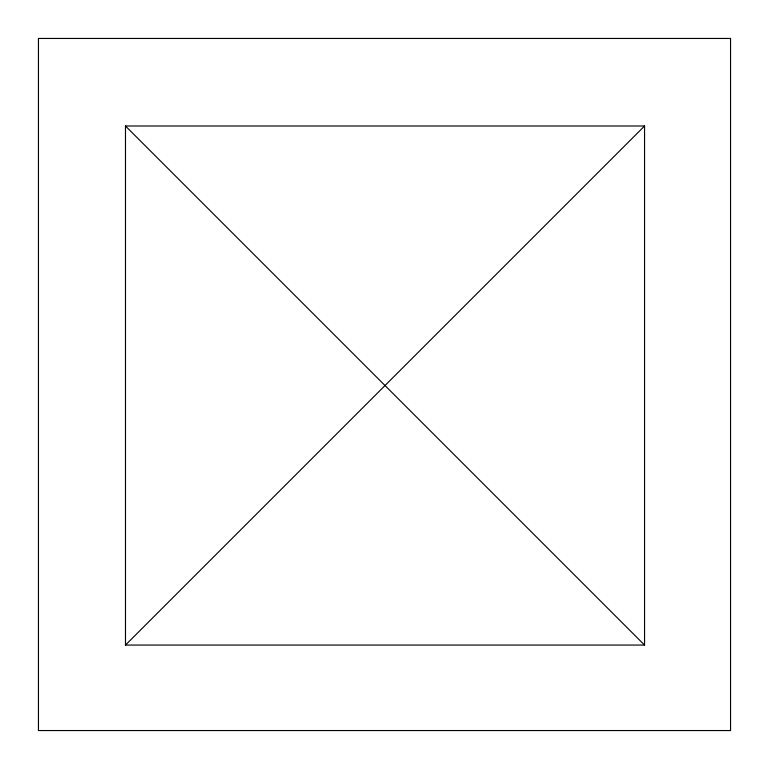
<?xml version="1.0" encoding="UTF-8"?>
<svg xmlns="http://www.w3.org/2000/svg" width="769" height="769" viewBox="0 0 769 769"><rect width="100%" height="100%" fill="white"/><g stroke="black" fill="none" stroke-linecap="round" stroke-linejoin="round"><path stroke-width="1.15" d="M125.482 645.066L644.557 125.991L644.557 645.066L125.482 645.066L125.482 125.991L644.557 125.991M125.482 125.991L644.557 645.066M730.55 38.45L38.45 38.45L38.45 730.55L730.55 730.55L730.55 38.45"/></g></svg>
